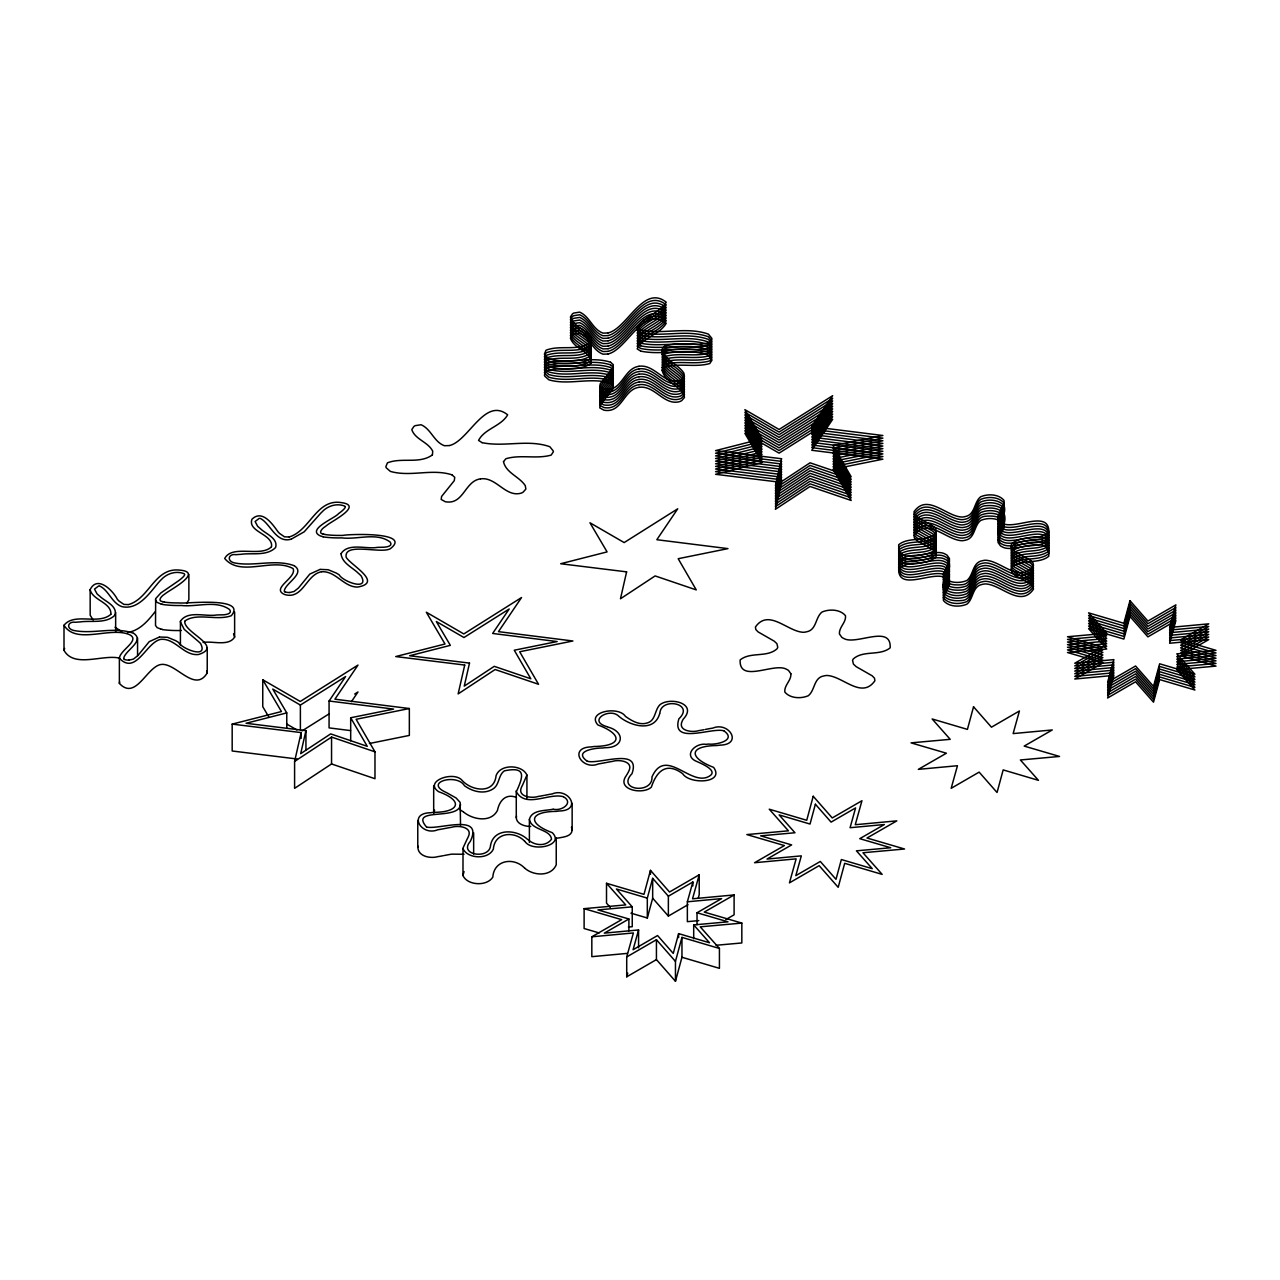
<?xml version="1.0" encoding="UTF-8"?>
<svg xmlns="http://www.w3.org/2000/svg" width="1280" height="1280" viewBox="0 0 1280 1280"><rect width="100%" height="100%" fill="white"/><g stroke="black" fill="none" stroke-linecap="round" stroke-linejoin="round"><path stroke-width="1.5" d="M93.136 620.048L90.176 615.184L90.16 589.568C97.36 574.96 112.864 590.368 117.344 599.296A57.216 33.04 0 0 0 118.976 601.024L123.856 604.4L128.416 604.608M90.16 589.68C92.464 600.304 111.344 602.32 110.944 614.176M426.688 827.056C438.944 830 484.112 812.656 470.272 841.456C458.016 855.328 490.288 859.824 490.528 845.12M446.192 792.448C423.056 782.224 457.152 773.024 464.48 785.744C472.432 791.568 483.872 794.592 492.768 789.104C499.648 785.104 498.064 775.168 504.368 770.848C526.16 766.272 523.632 775.952 516.32 791.744C525.84 808.608 548.608 792.672 563.232 796.656M530.736 826.432C524.832 826.624 514.944 823.664 516.48 816M119.696 658.208C103.296 653.92 74.16 668.608 64 650.32L64 625.264C74.384 612.176 98.288 625.264 110.832 614.368M98.736 585.92L94.512 589.104L97.008 593.824A51.712 29.856 0 0 0 99.536 596.016C104.704 601.312 117.456 605.568 115.072 614.832M180.416 645.04L180.432 621.36M128.672 604.528C149.152 598.592 154.576 568.144 178.464 570.016C204.064 571.584 172.72 588.352 165.952 593.168A81.248 46.912 0 0 0 164.352 594.368C161.728 595.824 157.04 600.976 162.416 601.616M186.608 603.536L188.864 599.776L188.88 574.384M184.72 621.472C184.32 633.072 223.872 646.304 198.624 654.496C184.016 656.288 175.296 638.128 161.072 639.344M207.232 647.776L207.232 672.912C194.864 693.632 175.952 662.336 161.072 664.48M524.544 868.032C513.968 856.928 493.968 859.776 492.832 877.056C486.96 886.704 467.216 885.488 462.976 875.536L463.024 847.968L467.344 838.656A71.024 41.008 0 0 0 468.32 836.72C473.024 826.944 458.16 825.136 451.744 827.264A68.176 39.36 0 0 0 449.008 827.712L441.136 829.2A64.976 37.504 0 0 1 437.744 829.776C421.36 836.656 407.184 813.072 430.752 812.72A73.472 42.416 0 0 1 433.584 812.336C459.136 812.4 464.096 800.832 438.688 791.728C423.104 781.328 454.192 770.16 462.352 780.672C472 791.072 494.192 794.272 496.08 775.68C500.304 763.568 522.4 764.592 526.928 775.072L526.928 798.112M462.976 875.536L464.032 871.568M526.928 775.072L522.576 785.056A70.768 40.864 0 0 0 521.584 786.992C516.864 796.864 531.792 798.56 538.176 796.464A68.176 39.36 0 0 0 540.912 796L543.792 795.456M443.424 855.664L441.136 856.096A64.976 37.504 0 0 1 437.744 856.656C430.016 858.864 416.976 856.24 417.936 846.016M433.744 813.376L434.608 810.128M544.688 795.28L548.784 794.512A65.056 37.552 0 0 1 552.176 793.936C568.544 787.056 582.72 810.64 559.168 810.992A73.44 42.4 0 0 1 556.336 811.376C528.88 811.568 527.184 823.44 552.24 832.656C565.296 845.424 532.176 852.784 524.8 841.296M556.24 837.904L556.24 864.784C551.184 876.816 533.536 876.032 524.8 868.192M572.144 803.248L572.144 830.128C571.664 836.288 563.92 836.96 559.168 837.872A73.44 42.4 0 0 1 556.336 838.256M160.592 664.544C146.48 667.456 135.584 700.864 119.376 683.392L119.376 658.256C119.968 650.08 140.224 640.656 130.032 634.896C110.8 625.888 76.464 645.392 64 625.264M119.376 683.392L119.664 681.92M460.528 825.44L460.16 802.432L456.128 798L446.8 792.768M529.392 842.448L529.392 819.392C531.728 809.664 545.344 810.896 552.96 809.248M164.32 602.112A56.784 32.784 0 0 0 178.544 602.912L179.248 603.008A122.928 70.976 0 0 0 182.336 602.992C187.552 603.52 247.104 596.784 231.312 615.712C216.848 621.136 196.672 612.288 184.768 621.104M203.072 642.48C212.64 640.688 228.512 646.752 234.624 637.12L234.624 611.984M64 650.32L64.64 648.464M160.72 629.04L157.152 627.632L155.52 625.44L155.664 598.64L160.848 592.944L177.952 581.2A77.744 44.896 0 0 0 180.864 578.992L181.232 578.672A40.4 23.328 0 0 0 182.24 577.776L182.64 577.392A13.872 8.016 0 0 0 184.752 574.496M133.616 633.296C145.44 641.04 124.528 650.624 123.696 658.544M341.04 553.76C342.016 563.152 352.416 567.376 358.432 573.344A55.44 32 0 0 1 361.216 575.984C369.728 591.568 342.736 581.52 339.232 574.896A64.976 37.52 0 0 0 336.272 573.056L328.176 569.728L320.256 569.392M460.528 804.48C458.864 821.024 409.2 806.72 426.464 826.944M432.432 454.832L432.72 451.184C428.128 441.856 415.136 439.616 411.792 429.616L413.872 426.496A12.816 7.392 0 0 1 415.2 425.648L421.088 424.752C431.136 429.008 433.984 442 444.432 445.728L449.424 445.568M591.008 342.24L591.296 338.576C586.704 329.248 573.712 327.024 570.384 317.024L572.448 313.904A12.816 7.392 0 0 1 573.792 313.056L579.68 312.144C589.728 316.416 592.576 329.408 603.024 333.136L608 332.96M591.008 347.488L591.296 341.216C586.704 331.888 573.712 329.648 570.384 319.648L572.448 316.528A12.816 7.392 0 0 1 573.792 315.68L579.68 314.768C589.728 319.04 592.576 332.032 603.024 335.76L608 335.6M591.008 360.64L591.296 356.992C586.704 347.664 573.712 345.44 570.384 335.44L572.448 332.32A12.816 7.392 0 0 1 573.792 331.456L579.68 330.56C589.728 334.832 592.576 347.808 603.024 351.536L608 351.376M591.008 363.28L591.296 359.632C586.704 350.288 573.712 348.064 570.384 338.064L572.448 334.944A12.816 7.392 0 0 1 573.792 334.096L579.68 333.184C589.728 337.456 592.576 350.448 603.024 354.176L608 354.016M180.432 621.264C187.68 610.032 205.744 616.992 216.88 614.944A67.168 38.784 0 0 0 220.912 614.848C224.496 615.072 233.12 614.096 229.52 609.488C216 599.792 196.768 607.248 181.28 605.488A67.84 39.168 0 0 1 162.512 604.48M341.04 553.664C348.24 542.384 366.448 549.488 377.488 547.36A67.168 38.784 0 0 0 381.52 547.248C384.944 547.408 393.44 546.64 390.288 542.176C377.056 531.904 357.296 539.856 341.888 537.888A67.84 39.168 0 0 1 323.12 536.896M369.424 743.504L409.344 735.424L409.344 708.528L356.112 719.296L374.976 751.824L374.976 778.72L331.552 763.952L294.592 788.336L294.592 761.456L301.152 732.592L232.176 724.112L232.176 750.992L297.216 759.008M286.768 728.272L286.768 712.896L246.048 723.28L305.936 730.656L300.688 753.664L330.672 733.888L367.248 746.32L350.688 717.76L393.584 709.088L329.072 701.008L329.072 727.888L350.576 730.592M698.192 898.368L699.216 894.672L699.216 874.8L669.504 892.016L650.48 870.336L643.984 894.352L606.512 883.28L606.512 903.152L610.352 907.472M630.944 913.168L647.312 918L647.312 898.128L652.672 878.32L668.368 896.208L668.368 916.08L687.952 904.72M647.312 918L652.672 898.192L652.672 878.32M697.024 924.688L697.024 912.752L728 921.824L693.696 924.912L709.52 942.752L678.624 933.616L673.264 953.424L657.568 935.536L633.072 949.744L638.576 929.952L604.304 933.136L628.896 918.992L628.896 930.912M656.432 959.6L626.72 976.816L626.72 956.944L656.432 939.712L656.432 959.6L675.456 981.28L675.456 961.392L681.952 937.376L719.424 948.464L719.424 968.336L681.952 957.264L681.952 937.376M675.456 981.28L681.952 957.264M626.72 956.944L633.392 932.944L591.824 936.8L591.824 956.672L627.456 953.376M626.72 976.816L627.744 973.12M698.784 920.608L687.36 921.664L687.36 901.792L692.864 882L668.368 896.208M699.216 874.8L692.544 898.8L734.096 894.944L734.096 914.816L725.824 919.584M490.624 844.848C494.272 827.616 516.992 829.488 527.44 839.28M659.904 713.04C660.992 696.96 695.264 703.296 678.896 718.816C670.592 745.456 711.936 727.088 723.84 730.816M659.712 713.568C654.144 733.44 629.008 725.712 617.856 715.408C608.32 708 587.68 721.008 606.8 726.624M943.344 584.64L949.296 572.048M943.344 587.264L949.296 574.688L949.456 569.072L947.104 565.728A12.384 7.152 0 0 0 945.056 564.544C933.008 557.408 897.472 579.216 898.72 555.216C909.104 546.784 925.472 553.152 935.584 544.128A12.384 7.152 0 0 0 936.336 542.512L935.472 538.944L932.768 536.416L916.704 527.232L914.4 524.832L914 522.288C927.28 503.312 946.416 527.296 962.208 527.568A12.384 7.152 0 0 0 965.024 527.136C976.816 525.36 973.072 508.288 984.208 505.856C990.88 505.152 999.68 505.056 1004.064 510.976M1004.144 503.184L998.176 515.776L998.032 521.376L1000.384 524.72A12.384 7.152 0 0 0 1002.432 525.904C1014.48 533.04 1050.016 511.232 1048.768 535.232C1038.384 543.664 1022.016 537.296 1011.904 546.32A12.384 7.152 0 0 0 1011.152 547.936L1012.016 551.504L1014.72 554.032L1030.784 563.216L1033.072 565.616L1033.472 568.176C1020.208 587.136 1001.072 563.152 985.28 562.88A12.384 7.152 0 0 0 982.464 563.312C970.672 565.088 974.416 582.16 963.28 584.592C956.608 585.296 947.808 585.392 943.424 579.472L949.296 566.784M1004.144 508.448L998.176 521.024L998.032 526.624L1000.384 529.968A12.384 7.152 0 0 0 1002.432 531.168C1014.48 538.288 1050.016 516.496 1048.768 540.496C1038.384 548.928 1022.016 542.56 1011.904 551.568A12.384 7.152 0 0 0 1011.152 553.2L1012.016 556.768L1014.72 559.296L1030.784 568.48L1033.072 570.864L1033.472 573.424C1020.208 592.4 1001.072 568.416 985.28 568.144A12.384 7.152 0 0 0 982.464 568.576C970.672 570.352 974.416 587.424 963.28 589.856C956.608 590.56 947.808 590.656 943.424 584.736M1004.144 511.072L998.176 523.664M1004.144 516.336L998.176 528.928M1004.144 518.96L998.176 531.552L998.032 537.152L1000.384 540.496A12.384 7.152 0 0 0 1002.432 541.68C1014.48 548.816 1050.016 527.024 1048.768 551.024C1038.384 559.44 1022.016 553.072 1011.904 562.096A12.384 7.152 0 0 0 1011.152 563.712L1012.016 567.296L1014.72 569.824L1030.784 579.008L1033.072 581.392L1033.472 583.952C1020.208 602.928 1001.072 578.944 985.28 578.656A12.384 7.152 0 0 0 982.464 579.088C970.672 580.88 974.416 597.952 963.28 600.368C956.608 601.088 947.808 601.184 943.424 595.264L949.296 582.576L949.456 579.6L947.104 576.256A12.384 7.152 0 0 0 945.056 575.072C933.008 567.936 897.472 589.728 898.72 565.728C909.104 557.312 925.472 563.68 935.584 554.656A12.384 7.152 0 0 0 936.336 553.04L935.472 549.456L932.768 546.928L916.704 537.744L914.4 535.36L914 532.8C927.28 513.824 946.416 537.808 962.208 538.096A12.384 7.152 0 0 0 965.024 537.664C976.816 535.872 973.072 518.8 984.208 516.384C990.88 515.664 999.68 515.568 1004.064 521.488M1004.144 521.6L998.176 534.176M949.296 561.52L943.344 574.112L943.424 582.112C948.768 588.576 959.632 588.896 966.912 585.744C973.712 580.336 972.208 567.648 982.464 565.936A12.384 7.152 0 0 1 985.28 565.504C1001.072 565.792 1020.208 589.776 1033.472 570.8L1033.072 568.24L1030.784 565.856L1014.72 556.672L1012.016 554.144L1011.152 550.56A12.384 7.152 0 0 1 1011.904 548.944C1022.016 539.92 1038.384 546.288 1048.768 537.872C1050.016 513.872 1014.48 535.664 1002.432 528.528A12.384 7.152 0 0 1 1000.384 527.344L998.032 524M949.296 577.312L943.344 589.904L943.424 600.528C948.768 606.992 959.632 607.312 966.912 604.16C973.712 598.752 972.208 586.064 982.464 584.352A12.384 7.152 0 0 1 985.28 583.92C1001.072 584.208 1020.208 608.192 1033.472 589.216L1033.072 586.656L1030.784 584.272L1014.72 575.088L1012.016 572.56L1011.152 568.976A12.384 7.152 0 0 1 1011.904 567.36C1022.016 558.336 1038.384 564.704 1048.768 556.288C1050.016 532.288 1014.48 554.08 1002.432 546.944A12.384 7.152 0 0 1 1000.384 545.76L998.032 542.416C997.44 535.584 1004.96 530.96 1004.064 524.128C998.72 517.664 987.856 517.328 980.576 520.496C973.776 525.888 975.28 538.576 965.024 540.288A12.384 7.152 0 0 1 962.208 540.72C946.416 540.448 927.28 516.464 914 535.44L914.4 537.984L916.704 540.384L932.768 549.568L935.472 552.096L936.336 555.664A12.384 7.152 0 0 1 935.584 557.28C925.472 566.304 909.104 559.936 898.72 568.368C897.472 592.368 933.008 570.576 945.056 577.696A12.384 7.152 0 0 1 947.104 578.88L949.456 582.224L949.296 585.2L943.344 597.792C948.64 604.368 959.6 604.704 966.912 601.52C973.712 596.128 972.208 583.44 982.464 581.728A12.384 7.152 0 0 1 985.28 581.296C1001.072 581.568 1020.208 605.552 1033.472 586.576L1033.072 584.032L1030.784 581.632L1014.72 572.448L1012.016 569.92L1011.152 566.352A12.384 7.152 0 0 1 1011.904 564.72C1022.016 555.712 1038.384 562.08 1048.768 553.648C1050.016 529.648 1014.48 551.44 1002.432 544.32A12.384 7.152 0 0 1 1000.384 543.136L998.032 539.776C998.848 530.656 1007.776 523.728 1004.064 513.6C998.72 507.136 987.856 506.8 980.576 509.968C973.776 515.36 975.28 528.064 965.024 529.76A12.384 7.152 0 0 1 962.208 530.208C946.416 529.92 927.28 505.936 914 524.912L914.4 527.472L916.704 529.856L932.768 539.04L935.472 541.568L936.336 545.152A12.384 7.152 0 0 1 935.584 546.768C925.472 555.792 909.104 549.424 898.72 557.84C897.472 581.84 933.008 560.048 945.056 567.184A12.384 7.152 0 0 1 947.104 568.368L949.456 571.712M998.176 518.4L1004.144 505.808L1004.064 500.448C998.72 493.984 987.856 493.648 980.576 496.816C973.776 502.208 975.28 514.912 965.024 516.608A12.384 7.152 0 0 1 962.208 517.056C946.416 516.768 927.28 492.784 914 511.76L914.4 514.32L916.704 516.704L932.768 525.888L935.472 528.416L936.336 531.984A12.384 7.152 0 0 1 935.584 533.616C925.472 542.64 909.104 536.272 898.72 544.688C897.472 568.688 933.008 546.896 945.056 554.032A12.384 7.152 0 0 1 947.104 555.216L949.456 558.56L949.296 564.16L943.344 576.752C948.64 583.312 959.6 583.648 966.912 580.48C973.712 575.088 972.208 562.384 982.464 560.688A12.384 7.152 0 0 1 985.28 560.24C1001.072 560.528 1020.208 584.512 1033.472 565.536L1033.072 562.976L1030.784 560.592L1014.72 551.408L1012.016 548.88L1011.152 545.312A12.384 7.152 0 0 1 1011.904 543.68C1022.016 534.656 1038.384 541.024 1048.768 532.608C1050.016 508.608 1014.48 530.4 1002.432 523.264A12.384 7.152 0 0 1 1000.384 522.08L998.032 518.736M271.552 546.576C273.12 533.936 247.36 532.032 251.968 519.184C262.336 509.216 272.464 524.08 277.952 531.712A57.216 33.04 0 0 0 279.584 533.44L284.464 536.816L289.024 537.008M275.664 547.296C278.192 538.032 265.216 533.68 260.128 528.416A51.712 29.856 0 0 1 257.6 526.24L255.12 521.504L259.344 518.32M627.104 774.32L627.952 772.816A71.024 41.008 0 0 0 628.928 770.88C633.648 761.12 618.784 759.296 612.352 761.424A68.176 39.36 0 0 0 609.616 761.888L604.928 762.768M626.592 775.2C615.312 789.84 642.976 795.088 651.344 787.168C656.736 770.88 666.48 761.776 682.688 773.696C689.296 784.544 725.2 783.6 713.616 767.36C689.024 757.984 688.048 745.92 716.944 745.536A73.44 42.4 0 0 0 719.776 745.152C743.328 744.784 729.168 721.232 712.784 728.112A65.056 37.552 0 0 0 709.392 728.672L705.296 729.456M271.408 546.832C260.72 557.632 232.16 544.08 224.704 558.512C240.832 577.616 272.56 557.136 293.088 568.592C297.232 577.744 270.192 588.48 284.736 594.544C302.912 599.952 306.128 574.752 321.2 571.824M114.832 615.28C105.872 623.968 91.328 620.272 80.048 621.936A53.968 31.152 0 0 0 75.536 622.272C68.048 620.992 65.744 628.24 73.296 630.368C93.024 634.576 113.92 626.336 133.328 633.184M275.44 547.68C266.512 556.416 251.872 552.624 240.64 554.352A53.968 31.152 0 0 0 236.144 554.688C228.416 553.328 226.48 560.864 234.08 562.832C253.776 566.896 274.592 558.784 293.936 565.584M329.072 701.008L345.616 676.544L300.384 705.072L300.384 730.032M351.392 701.712L358 691.968L354.688 694.048M155.056 611.824C148 620.864 139.52 630.768 127.472 632.48M503.504 461.616L505.904 458.736C520.608 454.304 536.416 459.28 551.152 455.104L553.376 451.792A15.936 9.2 0 0 0 553.152 450.816L549.824 446.72C528.144 439.024 504.512 447.28 482.224 442.688M662.08 351.648L664.496 348.768C679.2 344.32 694.992 349.312 709.744 345.136L711.952 341.824A15.936 9.2 0 0 0 711.744 340.848L708.4 336.752C686.72 329.056 663.088 337.312 640.8 332.72M662.08 354.272L664.496 351.392C679.2 346.96 694.992 351.952 709.744 347.76L711.952 344.448A15.936 9.2 0 0 0 711.744 343.472L708.4 339.376C686.72 331.68 663.088 339.952 640.8 335.344M662.08 367.424L664.496 364.544C679.2 360.112 694.992 365.104 709.744 360.912L711.952 357.616A15.936 9.2 0 0 0 711.744 356.624L708.4 352.528C686.72 344.832 663.088 353.104 640.8 348.496M662.08 370.064L664.496 367.168C679.2 362.736 694.992 367.728 709.744 363.552L711.952 360.24A15.936 9.2 0 0 0 711.744 359.264L708.4 355.168C686.72 347.472 663.088 355.728 640.8 351.136M432.384 454.912C419.536 464.304 401.744 457.152 387.424 462.848L385.84 466.704A16.368 9.456 0 0 0 386.352 467.904L390.352 471.392C410.4 477.232 431.84 468.368 451.888 474.8M590.976 342.304C578.112 351.696 560.32 344.56 546 350.24L544.416 354.096A16.368 9.456 0 0 0 544.928 355.296L548.928 358.8C568.992 364.64 590.432 355.76 610.464 362.192M590.976 344.944C578.112 354.336 560.32 347.184 546 352.88L544.416 356.72A16.368 9.456 0 0 0 544.928 357.936L548.928 361.424C568.992 367.264 590.432 358.4 610.464 364.832M590.976 347.568C578.112 356.96 560.32 349.824 546 355.504L544.416 359.36A16.368 9.456 0 0 0 544.928 360.56L548.928 364.064C568.992 369.904 590.432 361.024 610.464 367.456M590.976 355.456C578.112 364.864 560.32 357.712 546 363.392L544.416 367.248A16.368 9.456 0 0 0 544.928 368.448L548.928 371.952C568.992 377.792 590.432 368.912 610.464 375.344M590.976 360.72C578.112 370.112 560.32 362.976 546 368.656L544.416 372.512A16.368 9.456 0 0 0 544.928 373.712L548.928 377.216C568.992 383.056 590.432 374.176 610.464 380.608M590.976 363.36C578.112 372.752 560.32 365.6 546 371.296L544.416 375.136A16.368 9.456 0 0 0 544.928 376.336L548.928 379.84C568.992 385.68 590.432 376.816 610.464 383.248M294.592 761.456L331.552 737.072L374.976 751.824M302.064 730.896L328.864 714M591.824 936.8L621.664 919.648L584.112 908.656L584.112 928.528L599.136 932.928M697.024 912.752L721.632 898.608L687.36 901.792M734.096 894.944L704.272 912.096L741.824 923.088L741.824 942.96L716.08 945.28M608.128 332.928C627.232 328.416 643.424 283.904 666.224 302.224C659.632 313.776 643.2 315.984 637.152 327.824L640.672 330.064M608.128 335.552C627.232 331.056 643.424 286.528 666.224 304.848C659.632 316.416 643.2 318.624 637.152 330.448L640.672 332.688M608.128 338.192C627.232 333.68 643.424 289.152 666.224 307.488C659.632 319.04 643.2 321.248 637.152 333.088L640.672 335.312M608.128 340.816C627.232 336.304 643.424 291.792 666.224 310.112C659.632 321.664 643.2 323.888 637.152 335.712L640.672 337.952M608.128 343.44C627.232 338.944 643.424 294.416 666.224 312.752C659.632 324.304 643.2 326.512 637.152 338.336L640.672 340.576M608.128 346.08C627.232 341.568 643.424 297.056 666.224 315.376C659.632 326.928 643.2 329.136 637.152 340.976L640.672 343.216M608.128 348.704C627.232 344.208 643.424 299.68 666.224 318C659.632 329.568 643.2 331.776 637.152 343.6L640.672 345.84M608.128 351.344C627.232 346.832 643.424 302.304 666.224 320.64C659.632 332.192 643.2 334.4 637.152 346.24L640.672 348.464M608.128 353.968C627.232 349.456 643.424 304.944 666.224 323.264C659.632 334.816 643.2 337.04 637.152 348.864L640.672 351.104M449.552 445.52C468.656 441.024 484.848 396.496 507.648 414.832C501.04 426.384 484.624 428.592 478.56 440.416L482.08 442.656M638.976 366.288C624.016 368.256 622.336 390.608 606.176 389.424A12.624 7.296 0 0 1 603.872 389.12L599.76 386.848L600.192 383.856L612.848 368.08L613.344 364.736L610.576 362.24M638.976 368.912C624.016 370.896 622.336 393.248 606.176 392.048A12.624 7.296 0 0 1 603.872 391.76L599.76 389.472L600.192 386.48L612.848 370.704L613.344 367.36L610.576 364.88M638.976 371.552C624.016 373.52 622.336 395.872 606.176 394.672A12.624 7.296 0 0 1 603.872 394.384L599.76 392.096L600.192 389.104L612.848 373.344L613.344 369.984L610.576 367.504M638.976 374.176C624.016 376.16 622.336 398.512 606.176 397.312A12.624 7.296 0 0 1 603.872 397.008L599.76 394.736L600.192 391.744L612.848 375.968L613.344 372.624L610.576 370.144M638.976 376.816C624.016 378.784 622.336 401.136 606.176 399.936A12.624 7.296 0 0 1 603.872 399.648L599.76 397.36L600.192 394.368L612.848 378.592L613.344 375.248L610.576 372.768M638.976 379.44C624.016 381.408 622.336 403.776 606.176 402.576A12.624 7.296 0 0 1 603.872 402.272L599.76 400L600.192 397.008L612.848 381.232L613.344 377.888L610.576 375.392M638.976 382.064C624.016 384.048 622.336 406.4 606.176 405.2A12.624 7.296 0 0 1 603.872 404.912L599.76 402.624L600.192 399.632L612.848 383.856L613.344 380.512L610.576 378.032M638.976 384.704C624.016 386.672 622.336 409.024 606.176 407.824A12.624 7.296 0 0 1 603.872 407.536L599.76 405.248L600.192 402.272L612.848 386.496L613.344 383.152L610.576 380.656M638.976 387.328C624.016 389.312 622.336 411.664 606.176 410.464A12.624 7.296 0 0 1 603.872 410.16L599.76 407.888L600.192 404.896L612.848 389.12L613.344 385.776L610.576 383.296M480.384 478.896C465.424 480.864 463.76 503.216 447.6 502.016A12.624 7.296 0 0 1 445.28 501.728L441.184 499.44L441.6 496.448L454.272 480.672L454.752 477.328L452 474.848M291.296 539.12L304.224 531.792L319.472 514.592A90.08 52.016 0 0 1 322.048 511.904C327.664 505.76 337.056 502.928 344.864 506.16M289.28 536.944C310.176 530.624 316.432 498.24 341.664 502.656C363.552 505.728 331.024 521.44 326.56 525.584A81.248 46.912 0 0 0 324.96 526.784C322.336 528.224 317.648 533.392 323.024 534.032M291.152 539.168C276.064 543.712 270.512 523.52 260.288 518.384M232.176 724.112L281.44 711.552L262.752 679.76L262.752 706.656L268.656 716.688M444.32 855.488L448.992 854.608A68.176 39.36 0 0 1 451.744 854.144L464.048 854.256M703.952 729.712L701.52 730.16A68.176 39.36 0 0 1 698.784 730.624C692.352 732.72 677.488 730.976 682.192 721.152A70.768 40.864 0 0 1 683.184 719.216C698.304 703.216 669.712 696.736 659.936 704.736C654.608 709.92 655.76 720.416 647.536 722.88C639.552 725.632 631.776 720.8 625.472 716.416C618.368 705.536 586.112 711.792 597.888 724.944C622.816 734.24 622.368 746.08 594.192 746.496A73.472 42.416 0 0 0 591.36 746.896C567.728 747.36 582.08 770.896 598.352 763.936A64.976 37.504 0 0 0 601.744 763.36L604.032 762.944M320 569.44L309.824 574.064L299.856 586.288A56.672 32.72 0 0 1 298.32 588.112L294.064 591.488L289.584 592.56M159.392 637.04L149.216 641.664L139.248 653.888A56.672 32.72 0 0 1 137.712 655.696L133.456 659.072L128.976 660.144M160.592 639.408C146.24 642.32 135.92 675.728 119.376 658.256M159.552 637.008L167.568 637.312L175.648 640.656A64.976 37.52 0 0 1 178.624 642.496C181.664 648.672 208.784 659.616 200.592 643.568A55.44 32 0 0 0 197.808 640.944L184.16 629.296L180.416 621.84M321.52 571.776C335.6 570.592 343.664 587.136 357.504 587.072C383.536 582.72 351.072 565.392 346.208 557.36C343.28 541.68 381.552 554.304 390.432 548.624C412.8 531.36 346.448 534.256 342.944 535.408A122.928 70.976 0 0 1 339.856 535.424L339.152 535.408A56.784 32.784 0 0 1 324.928 534.528M553.344 809.2C561.952 811.376 574.064 802.656 563.488 796.784M584.112 908.656L625.712 904.912L606.512 883.28M628.416 927.056L632.24 926.704L632.24 906.832L597.936 909.92L628.896 918.992M741.824 923.088L700.224 926.832L719.424 948.464M608 338.224L603.024 338.384C592.576 334.656 589.728 321.68 579.68 317.408L573.792 318.304A12.816 7.392 0 0 0 572.448 319.152L570.384 322.288C573.712 332.272 586.704 334.512 591.296 343.84M608 340.848L603.024 341.024C592.576 337.296 589.728 324.304 579.68 320.032L573.792 320.944A12.816 7.392 0 0 0 572.448 321.792L570.384 324.912C573.712 334.912 586.704 337.136 591.296 346.48L591.008 350.128C578.176 359.6 560.32 352.448 546 358.144L544.416 361.984A16.368 9.456 0 0 0 544.928 363.184L548.928 366.688C568.992 372.528 590.432 363.664 610.464 370.096M608 343.488L603.024 343.648C592.576 339.92 589.728 326.944 579.68 322.672L573.792 323.568A12.816 7.392 0 0 0 572.448 324.416L570.384 327.536C573.712 337.536 586.704 339.776 591.296 349.104L591.008 352.752C578.224 362.288 560.336 355.056 546 360.768L544.416 364.624A16.368 9.456 0 0 0 544.928 365.824L548.928 369.312C568.992 375.152 590.432 366.288 610.464 372.72M608 346.112L603.024 346.288C592.576 342.56 589.728 329.568 579.68 325.296L573.792 326.208A12.816 7.392 0 0 0 572.448 327.056L570.384 330.176C573.712 340.176 586.704 342.4 591.296 351.728L591.008 358.016C578.224 367.552 560.336 360.32 546 366.032L544.416 369.872A16.368 9.456 0 0 0 544.928 371.088L548.928 374.576C568.992 380.416 590.432 371.552 610.464 377.984M608 348.752L603.024 348.912C592.576 345.184 589.728 332.192 579.68 327.92L573.792 328.832A12.816 7.392 0 0 0 572.448 329.68L570.384 332.8C573.712 342.8 586.704 345.04 591.296 354.368M639.104 366.272C654.848 363.984 664.112 385.168 679.856 380.528A13.968 8.064 0 0 0 681.728 379.552L684.448 376.448L683.84 373.024C677.904 363.92 664.576 360.384 662.08 349.104L664.496 346.128C679.2 341.696 694.992 346.688 709.744 342.512L711.952 339.2A15.936 9.2 0 0 0 711.744 338.208L708.4 334.128C686.72 326.416 663.088 334.688 640.8 330.08M639.104 368.896C654.848 366.624 664.112 387.808 679.856 383.152A13.968 8.064 0 0 0 681.728 382.176L684.448 379.088L683.84 375.664C677.904 366.56 664.576 363.008 662.08 351.728M639.104 371.52C654.848 369.248 664.112 390.432 679.856 385.776A13.968 8.064 0 0 0 681.728 384.816L684.448 381.712L683.84 378.288C677.904 369.184 664.576 365.648 662.08 354.368M639.104 374.16C654.848 371.872 664.112 393.056 679.856 388.416A13.968 8.064 0 0 0 681.728 387.44L684.448 384.336L683.84 380.912C677.904 371.824 664.576 368.272 662.08 356.992L664.496 354.016C679.2 349.584 694.992 354.576 709.744 350.4L711.952 347.088A15.936 9.2 0 0 0 711.744 346.096L708.4 342.016C686.72 334.32 663.088 342.576 640.8 337.984M639.104 376.784C654.848 374.512 664.112 395.696 679.856 391.04A13.968 8.064 0 0 0 681.728 390.08L684.448 386.976L683.84 383.552C677.904 374.448 664.576 370.896 662.08 359.616L664.496 356.656C679.2 352.224 694.992 357.2 709.744 353.024L711.952 349.712A15.936 9.2 0 0 0 711.744 348.736L708.4 344.64C686.72 336.944 663.088 345.2 640.8 340.608M639.104 379.424C654.848 377.136 664.112 398.32 679.856 393.68A13.968 8.064 0 0 0 681.728 392.704L684.448 389.6L683.84 386.176C677.904 377.072 664.576 373.536 662.08 362.256L664.496 359.28C679.2 354.848 694.992 359.84 709.744 355.664L711.952 352.352A15.936 9.2 0 0 0 711.744 351.36L708.4 347.28C686.72 339.568 663.088 347.84 640.8 343.232M639.104 382.048C654.848 379.776 664.112 400.96 679.856 396.304A13.968 8.064 0 0 0 681.728 395.328L684.448 392.24L683.84 388.816C677.904 379.712 664.576 376.16 662.08 364.88L664.496 361.92C679.2 357.472 694.992 362.464 709.744 358.288L711.952 354.976A15.936 9.2 0 0 0 711.744 354L708.4 349.904C686.72 342.208 663.088 350.464 640.8 345.872M639.104 384.672C654.848 382.4 664.112 403.584 679.856 398.928A13.968 8.064 0 0 0 681.728 397.968L684.448 394.864L683.84 391.44C677.904 382.336 664.576 378.8 662.08 367.52M639.104 387.312C654.848 385.04 664.112 406.208 679.856 401.568A13.968 8.064 0 0 0 681.728 400.592L684.448 397.488L683.84 394.08C677.904 384.976 664.576 381.424 662.08 370.144M480.528 478.864C496.272 476.592 505.536 497.776 521.264 493.12A13.968 8.064 0 0 0 523.136 492.16L525.872 489.056L525.264 485.632C519.312 476.528 506 472.976 503.488 461.696M409.344 708.528L334.912 699.2L358 665.072L300.256 701.472L262.752 679.76M323.2 536.688L321.728 536.4M162.592 604.272L161.12 603.984M162.592 629.424L161.12 629.12M516.496 797.44C505.968 793.28 499.456 800.48 497.456 810.416C490.88 823.008 472.96 819.728 463.648 812.096M321.328 536.32C304.816 529.904 335.12 518.24 338.56 513.616A77.744 44.896 0 0 0 341.472 511.392L341.84 511.088A40.4 23.328 0 0 0 342.848 510.192L343.248 509.792A13.872 8.016 0 0 0 345.36 506.912M160.72 603.904L156.848 602.272L155.456 599.776M99.616 585.952C108.976 590.464 111.792 603.136 121.984 606.656C138.368 610.336 149.68 592.88 158.864 582.176A90.08 52.016 0 0 1 161.44 579.488C167.056 573.344 176.448 570.528 184.256 573.76M647.312 898.128L616.4 888.992L632.24 906.832M121.744 631.696L115.072 627.216M294.224 565.712C306.096 573.328 285.12 583.12 284.304 590.944M587.296 761.216C599.184 764.8 641.504 746.64 631.984 773.696C615.904 790.32 653.008 794.56 651.968 776.944C665.2 747.232 689.248 784.608 707.392 777.152C720.496 771.664 702.528 764.032 697.2 761.664C682.304 755.952 695.152 742.544 706.144 744.352A78.352 45.232 0 0 1 708.304 744.048C716 745.088 737.152 740.464 724.064 730.928M587.072 761.12C573.056 750.88 595.136 747.936 602.832 748A78.352 45.232 0 0 0 604.992 747.696C624.208 748.032 625.648 731.488 607.408 726.928M300.384 705.072L272.768 689.072L286.768 712.896M286.576 723.952L296.928 729.952M460.096 809.792L463.104 811.728M528.048 839.68C534.608 845.648 545.744 846.88 551.536 839.216C550.336 828.896 531.312 830.48 529.392 819.392M524.544 841.136C514.544 830.672 494.592 832.192 493.36 849.104C488.304 860.048 467.408 858.784 462.976 848.64M652.672 898.192L668.368 916.08M656.432 939.712L675.456 961.392M1004.064 503.072C998.72 496.624 987.856 496.288 980.576 499.44C973.776 504.848 975.28 517.536 965.024 519.248A12.384 7.152 0 0 1 962.208 519.68C946.416 519.408 927.28 495.424 914 514.384L914.4 516.944L916.704 519.344L932.768 528.512L935.472 531.04L936.336 534.624A12.384 7.152 0 0 1 935.584 536.24C925.472 545.264 909.104 538.896 898.72 547.328C897.472 571.328 933.008 549.52 945.056 556.656A12.384 7.152 0 0 1 947.104 557.84L949.456 561.184M1004.064 508.336C998.72 501.872 987.856 501.552 980.576 504.704C973.776 510.112 975.28 522.8 965.024 524.512A12.384 7.152 0 0 1 962.208 524.944C946.416 524.656 927.28 500.672 914 519.648L914.4 522.208L916.704 524.592L932.768 533.776L935.472 536.304L936.336 539.888A12.384 7.152 0 0 1 935.584 541.504C925.472 550.528 909.104 544.16 898.72 552.576C897.472 576.576 933.008 554.784 945.056 561.92A12.384 7.152 0 0 1 947.104 563.104L949.456 566.448M1004.064 516.224C998.72 509.776 987.856 509.44 980.576 512.592C973.776 518 975.28 530.688 965.024 532.4A12.384 7.152 0 0 1 962.208 532.832C946.416 532.56 927.28 508.576 914 527.536L914.4 530.096L916.704 532.496L932.768 541.68L935.472 544.192L936.336 547.776A12.384 7.152 0 0 1 935.584 549.392C925.472 558.416 909.104 552.048 898.72 560.48C897.472 584.48 933.008 562.672 945.056 569.808A12.384 7.152 0 0 1 947.104 570.992L949.456 574.336L949.296 579.936L943.344 592.528C948.64 599.104 959.6 599.44 966.912 596.272C973.712 590.864 972.208 578.176 982.464 576.464A12.384 7.152 0 0 1 985.28 576.032C1001.072 576.304 1020.208 600.288 1033.472 581.328L1033.072 578.768L1030.784 576.368L1014.72 567.184L1012.016 564.656L1011.152 561.088A12.384 7.152 0 0 1 1011.904 559.472C1022.016 550.448 1038.384 556.816 1048.768 548.384C1050.016 524.384 1014.48 546.192 1002.432 539.056A12.384 7.152 0 0 1 1000.384 537.872L998.032 534.528M1004.064 518.864C998.72 512.4 987.856 512.064 980.576 515.232C973.776 520.624 975.28 533.312 965.024 535.024A12.384 7.152 0 0 1 962.208 535.456C946.416 535.184 927.28 511.2 914 530.176L914.4 532.736L916.704 535.12L932.768 544.304L935.472 546.832L936.336 550.4A12.384 7.152 0 0 1 935.584 552.032C925.472 561.056 909.104 554.672 898.72 563.104C897.472 587.104 933.008 565.312 945.056 572.432A12.384 7.152 0 0 1 947.104 573.632L949.456 576.976M943.424 587.376C948.768 593.84 959.632 594.16 966.912 591.008C973.712 585.6 972.208 572.912 982.464 571.2A12.384 7.152 0 0 1 985.28 570.768C1001.072 571.056 1020.208 595.024 1033.472 576.064L1033.072 573.504L1030.784 571.12L1014.72 561.936L1012.016 559.408L1011.152 555.824A12.384 7.152 0 0 1 1011.904 554.208C1022.016 545.184 1038.384 551.552 1048.768 543.12C1050.016 519.136 1014.48 540.928 1002.432 533.792A12.384 7.152 0 0 1 1000.384 532.608L998.032 529.264M233.552 633.776L234.624 637.12M571.488 827.168L572.144 830.128M206.752 670.896L207.232 672.912M137.568 637.936L137.568 655.504M693.696 924.912L693.696 938.816M692.864 882L692.864 885.968M678.624 933.616L678.624 937.584M650.48 870.336L650.48 874.32M638.576 929.952L638.576 947.84M516.272 790.784L516.272 817.792M473.648 832.8L473.648 854.048M433.68 785.808L433.68 812.704M417.776 820.464L417.776 847.36M350.688 717.76L350.688 740.816M331.552 737.072L331.552 763.952M305.936 730.656L305.936 749.856M301.152 732.592L301.152 738.368M115.648 612.432L115.648 631.776M324.976 534.416A27.52 15.888 0 0 1 323.12 534.048M285.04 591.904A2.464 1.424 0 0 1 284.432 591.36M289.584 592.496A7.76 4.48 0 0 1 285.072 591.888M181.264 630.48A67.84 39.168 0 0 1 162.512 629.616M164.368 602A27.52 15.888 0 0 1 162.512 601.648M128.976 660.08A7.76 4.48 0 0 1 124.48 659.488A2.464 1.424 0 0 1 123.824 658.944M790.88 673.792C791.472 680.624 783.952 685.248 784.848 692.08C790.176 698.544 801.056 698.88 808.336 695.712C815.12 690.32 813.632 677.616 823.888 675.92A12.384 7.152 0 0 1 826.688 675.472C842.496 675.76 861.616 699.744 874.896 680.768L874.496 678.208L872.208 675.824L856.144 666.64L853.44 664.112L852.576 660.528A12.384 7.152 0 0 1 853.328 658.912C863.424 649.888 879.808 656.256 890.176 647.84C891.424 623.84 855.904 645.632 843.856 638.496A12.384 7.152 0 0 1 841.792 637.312L839.44 633.968C838.848 627.136 846.368 622.512 845.472 615.68C840.144 609.216 829.264 608.88 821.984 612.048C815.2 617.44 816.688 630.144 806.432 631.84A12.384 7.152 0 0 1 803.632 632.288C787.824 632 768.704 608.016 755.424 626.992L755.824 629.552L758.128 631.936L774.176 641.12L776.896 643.648L777.744 647.216A12.384 7.152 0 0 1 776.992 648.848C766.896 657.872 750.512 651.488 740.144 659.92C738.896 683.92 774.416 662.128 786.464 669.264A12.384 7.152 0 0 1 788.528 670.448L790.88 673.792M949.456 563.824C951.008 573.488 940.128 579.984 943.424 590C948.768 596.464 959.632 596.8 966.912 593.632C973.712 588.24 972.208 575.536 982.464 573.84A12.384 7.152 0 0 1 985.28 573.408C1001.072 573.68 1020.208 597.664 1033.472 578.688L1033.072 576.128L1030.784 573.744L1014.72 564.56L1012.016 562.032L1011.152 558.464A12.384 7.152 0 0 1 1011.904 556.832C1022.016 547.808 1038.384 554.192 1048.768 545.76C1050.016 521.76 1014.48 543.552 1002.432 536.416A12.384 7.152 0 0 1 1000.384 535.232L998.032 531.888C996.48 522.224 1007.36 515.728 1004.064 505.712C998.72 499.248 987.856 498.912 980.576 502.08C973.776 507.472 975.28 520.16 965.024 521.872A12.384 7.152 0 0 1 962.208 522.304C946.416 522.032 927.28 498.048 914 517.024L914.4 519.584L916.704 521.968L932.768 531.152L935.472 533.68L936.336 537.248A12.384 7.152 0 0 1 935.584 538.88C925.472 547.904 909.104 541.52 898.72 549.952C897.472 573.952 933.008 552.16 945.056 559.28A12.384 7.152 0 0 1 947.104 560.48L949.456 563.824M464.72 665.056L458.144 693.904L495.12 669.52L538.544 684.288L519.68 651.76L572.912 640.992L498.464 631.648L521.552 597.52L463.808 633.936L426.32 612.224L445.008 644L395.744 656.56L464.72 665.056M469.504 663.104L464.256 686.112L494.24 666.336L530.816 678.784L514.256 650.224L557.136 641.552L492.64 633.456L509.184 609.008L463.952 637.52L436.32 621.52L450.336 645.36L409.616 655.744L469.504 663.104M626.608 571.856L620.48 598.768L655.12 575.92L696.256 589.904L678.176 558.704L727.952 548.624L656.832 539.712L677.728 508.8L624.16 542.576L589.952 522.768L607.088 551.904L560.672 563.744L626.608 571.856M781.536 458.736L775.408 485.648L810.048 462.8L851.184 476.784L833.088 445.584L882.88 435.504L811.744 426.592L832.656 395.68L779.072 429.472L744.88 409.648L762 438.784L715.584 450.624L781.536 458.736M781.536 461.376L775.408 488.272L810.048 465.424L851.184 479.424L833.088 448.208L882.88 438.144L811.744 429.216L832.656 398.32L779.072 432.096L744.88 412.288L762 441.424L715.584 453.248L781.536 461.376M781.536 464L775.408 490.912L810.048 468.064L851.184 482.048L833.088 450.832L882.88 440.768L811.744 431.856L832.656 400.944L779.072 434.72L744.88 414.912L762 444.048L715.584 455.888L781.536 464M781.536 466.64L775.408 493.536L810.048 470.688L851.184 484.672L833.088 453.472L882.88 443.408L811.744 434.48L832.656 403.584L779.072 437.36L744.88 417.552L762 446.688L715.584 458.512L781.536 466.64M781.536 469.264L775.408 496.16L810.048 473.312L851.184 487.312L833.088 456.096L882.88 446.032L811.744 437.12L832.656 406.208L779.072 439.984L744.88 420.176L762 449.312L715.584 461.152L781.536 469.264M781.536 471.888L775.408 498.8L810.048 475.952L851.184 489.936L833.088 458.736L882.88 448.656L811.744 439.744L832.656 408.832L779.072 442.624L744.88 422.816L762 451.952L715.584 463.776L781.536 471.888M781.536 474.528L775.408 501.424L810.048 478.576L851.184 492.576L833.088 461.36L882.88 451.296L811.744 442.368L832.656 411.472L779.072 445.248L744.88 425.44L762 454.576L715.584 466.4L781.536 474.528M781.536 477.152L775.408 504.064L810.048 481.216L851.184 495.2L833.088 463.984L882.88 453.92L811.744 445.008L832.656 414.096L779.072 447.872L744.88 428.064L762 457.2L715.584 469.04L781.536 477.152M781.536 479.792L775.408 506.688L810.048 483.84L851.184 497.824L833.088 466.624L882.88 456.56L811.744 447.632L832.656 416.736L779.072 450.512L744.88 430.704L762 459.84L715.584 471.664L781.536 479.792M781.536 482.416L775.408 509.312L810.048 486.464L851.184 500.464L833.088 469.248L882.88 459.184L811.744 450.272L832.656 419.36L779.072 453.136L744.88 433.328L762 462.464L715.584 474.304L781.536 482.416M813.216 796.272L806.72 820.288L769.248 809.2L788.432 830.832L746.848 834.576L784.4 845.568L754.56 862.72L796.128 858.864L789.456 882.864L819.152 865.648L838.192 887.328L844.688 863.312L882.16 874.384L862.96 852.752L904.56 849.008L867.008 838.016L896.832 820.864L855.264 824.72L861.952 800.72L832.24 817.952L813.216 796.272M815.392 804.24L810.032 824.048L779.136 814.912L794.96 832.752L760.656 835.84L791.632 844.912L767.024 859.056L801.312 855.872L795.808 875.664L820.304 861.456L836 879.344L841.36 859.536L872.256 868.672L856.432 850.832L890.736 847.744L859.76 838.672L884.368 824.528L850.08 827.712L855.584 807.92L831.088 822.128L815.392 804.24M973.536 706.784L967.424 729.392L932.144 718.96L950.208 739.328L911.04 742.864L946.4 753.216L918.32 769.36L957.456 765.728L951.168 788.32L979.136 772.112L997.056 792.512L1003.168 769.904L1038.448 780.336L1020.384 759.968L1059.536 756.448L1024.192 746.096L1052.272 729.952L1013.136 733.584L1019.424 710.976L991.456 727.2L973.536 706.784M1129.984 600.672L1123.872 623.28L1088.592 612.848L1106.672 633.216L1067.504 636.752L1102.864 647.088L1074.768 663.248L1113.904 659.616L1107.616 682.208L1135.584 666L1153.504 686.4L1159.632 663.792L1194.912 674.224L1176.832 653.856L1216 650.336L1180.64 639.984L1208.736 623.84L1169.6 627.456L1175.872 604.864L1147.904 621.088L1129.984 600.672M1129.984 603.296L1123.872 625.92L1088.592 615.472L1106.672 635.856L1067.504 639.376L1102.864 649.728L1074.768 665.872L1113.904 662.24L1107.616 684.832L1135.584 668.624L1153.504 689.04L1159.632 666.432L1194.912 676.864L1176.832 656.496L1216 652.96L1180.64 642.608L1208.736 626.464L1169.6 630.096L1175.872 607.504L1147.904 623.712L1129.984 603.296M1129.984 605.936L1123.872 628.544L1088.592 618.112L1106.672 638.48L1067.504 642.016L1102.864 652.352L1074.768 668.496L1113.904 664.88L1107.616 687.472L1135.584 671.248L1153.504 691.664L1159.632 669.056L1194.912 679.488L1176.832 659.12L1216 655.584L1180.64 645.248L1208.736 629.088L1169.6 632.72L1175.872 610.128L1147.904 626.352L1129.984 605.936M1129.984 608.56L1123.872 631.168L1088.592 620.736L1106.672 641.104L1067.504 644.64L1102.864 654.992L1074.768 671.136L1113.904 667.504L1107.616 690.096L1135.584 673.888L1153.504 694.304L1159.632 671.68L1194.912 682.112L1176.832 661.744L1216 658.224L1180.64 647.872L1208.736 631.728L1169.6 635.36L1175.872 612.752L1147.904 628.976L1129.984 608.56M1129.984 611.2L1123.872 633.808L1088.592 623.376L1106.672 643.744L1067.504 647.264L1102.864 657.616L1074.768 673.76L1113.904 670.144L1107.616 692.736L1135.584 676.512L1153.504 696.928L1159.632 674.32L1194.912 684.752L1176.832 664.384L1216 660.848L1180.64 650.512L1208.736 634.352L1169.6 637.984L1175.872 615.392L1147.904 631.6L1129.984 611.2M1129.984 613.824L1123.872 636.432L1088.592 626L1106.672 646.368L1067.504 649.904L1102.864 660.24L1074.768 676.4L1113.904 672.768L1107.616 695.36L1135.584 679.152L1153.504 699.552L1159.632 676.944L1194.912 687.376L1176.832 667.008L1216 663.488L1180.64 653.136L1208.736 636.992L1169.6 640.608L1175.872 618.016L1147.904 634.24L1129.984 613.824M1129.984 616.448L1123.872 639.072L1088.592 628.64L1106.672 649.008L1067.504 652.528L1102.864 662.88L1074.768 679.024L1113.904 675.392L1107.616 698L1135.584 681.776L1153.504 702.192L1159.632 679.584L1194.912 690.016L1176.832 669.648L1216 666.112L1180.64 655.76L1208.736 639.616L1169.6 643.248L1175.872 620.656L1147.904 636.864L1129.984 616.448"/></g></svg>
